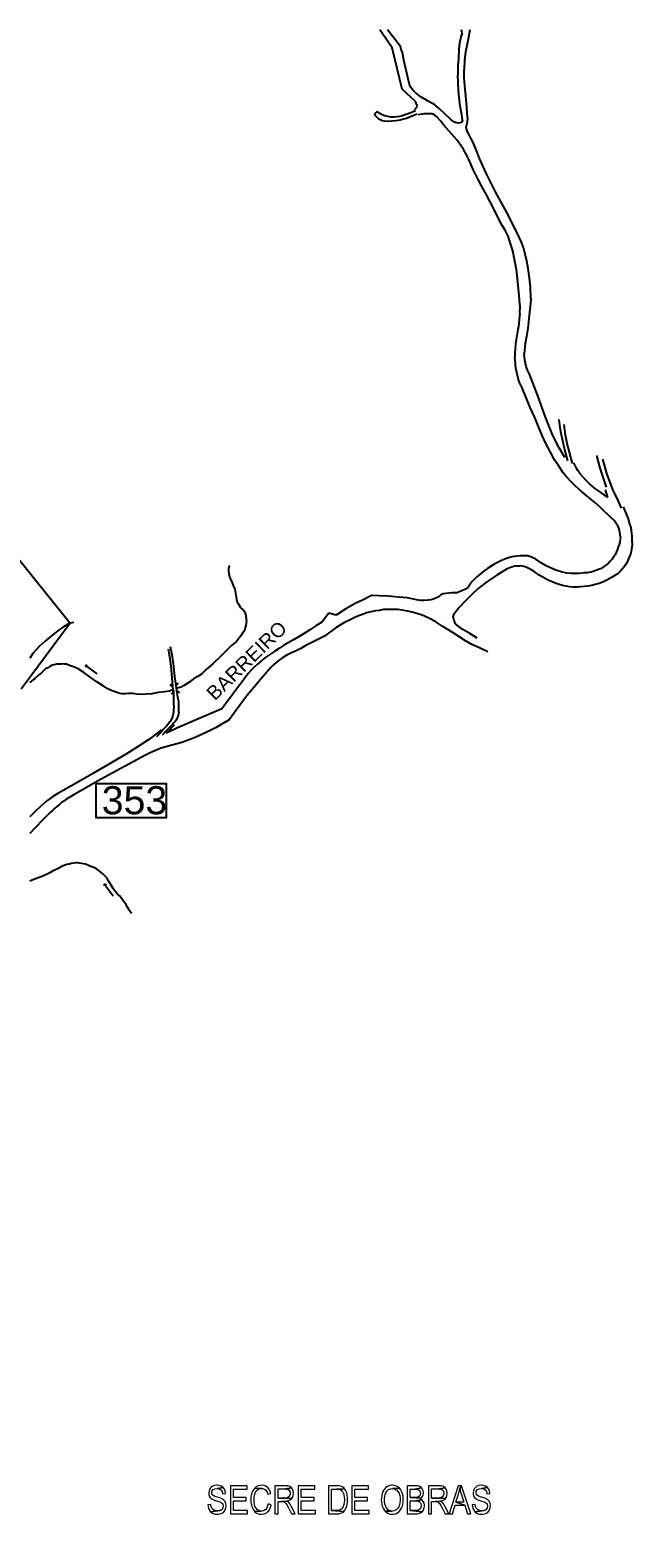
# Model space of a CAD drawing. Header units: millimetres. Extents: x 583 to 26013, y 350 to 21391.
# Drawn here: x 8091 to 8520, y 11327 to 12384 of the extents above; entities that cross this region are included whole.
import ezdxf

# ---------------------------------------------------------------- set-up
doc = ezdxf.new("R2010")
doc.units = ezdxf.units.MM
for name, color, linetype in [('105-QUADRAS_ESTRADAS', 80, 'Continuous'), ('110-CERCA_DE_ARAME', 10, 'Continuous'), ('115-PONTES_E_VIADUTO', 210, 'Continuous'), ('145-', 130, 'Continuous'), ('RIOS', 140, 'Continuous')]:
    doc.layers.add(name, color=color, linetype=linetype)
doc.styles.add('EU', font='arial.ttf', dxfattribs={"height": 10})

msp = doc.modelspace()

# ---------------------------------------------------------------- linework, layer by layer
at = {"lineweight": 25}
msp.add_lwpolyline([(8138.49492, 11847.55011), (8188.46734, 11847.55011), (8188.46734, 11822.91592), (8138.49492, 11822.91592)], close=True, dxfattribs=at)
at = {"color": 0, "lineweight": 0}
for points in [[(8224.50852, 11348.00221), (8224.27139, 11348.00221), (8222.71924, 11347.80819), (8221.38268, 11347.29081), (8220.28324, 11346.47162), (8219.42094, 11345.35063), (8218.882, 11344.03562), (8218.70954, 11342.50503), (8218.79577, 11341.47027), (8219.24848, 11340.09059), (8219.72274, 11339.33607), (8220.77906, 11338.30131), (8221.14554, 11338.08573), (8222.37432, 11337.50368), (8224.07737, 11336.94318), (8224.89656, 11336.68449), (8226.49182, 11336.14555), (8227.48347, 11335.73596), (8227.59125, 11335.67128), (8228.64758, 11334.65808), (8228.71225, 11334.55029), (8229.03561, 11333.10593), (8228.79848, 11331.81248), (8227.95773, 11330.64837), (8227.78527, 11330.49747), (8226.53493, 11329.89386), (8224.96123, 11329.69984), (8219.95988, 11329.13934), (8220.62816, 11328.57885), (8221.81383, 11327.86745), (8223.21507, 11327.45785), (8224.81033, 11327.30695), (8225.32771, 11327.32851), (8226.83674, 11327.54408), (8228.15175, 11328.06146), (8228.25954, 11328.10458), (8229.42365, 11328.98844), (8230.32907, 11330.19566), (8230.45841, 11330.45435), (8230.95423, 11331.83404), (8231.1267, 11333.34307), (8231.1267, 11333.47241), (8230.93268, 11335.003), (8230.37218, 11336.29645), (8230.32907, 11336.38268), (8229.38053, 11337.46056), (8228.10864, 11338.30131), (8227.74216, 11338.47377), (8226.47026, 11338.94803), (8224.70254, 11339.48697), (8224.0127, 11339.68099), (8222.439, 11340.26305), (8221.51202, 11340.8451), (8221.14554, 11341.27625), (8220.80062, 11342.72061), (8220.95152, 11343.6907), (8221.77071, 11344.85481), (8221.79227, 11344.87637), (8222.95638, 11345.47998), (8224.5732, 11345.67399), (8228.90627, 11346.42851), (8227.69904, 11347.29081), (8227.41879, 11347.42016), (8226.06067, 11347.87287)], [(8228.90627, 11346.42851), (8224.5732, 11345.67399), (8224.70254, 11345.67399), (8226.23313, 11345.43686), (8227.39724, 11344.74702), (8227.52658, 11344.59612), (8228.21642, 11343.43201), (8228.56135, 11341.83675), (8230.63087, 11342.03077), (8230.63087, 11342.37569), (8230.37218, 11343.90627), (8229.83324, 11345.22129), (8229.81168, 11345.24284)], [(8245.97986, 11347.65729), (8234.1232, 11347.65729), (8234.1232, 11327.65187), (8246.34634, 11327.65187), (8246.34634, 11330.0232), (8236.30051, 11330.0232), (8236.30051, 11336.83539), (8245.35469, 11336.83539), (8245.35469, 11339.18517), (8236.30051, 11339.18517), (8236.30051, 11345.28596), (8245.97986, 11345.28596)], [(8251.39081, 11345.93269), (8250.46383, 11344.79013), (8249.70932, 11343.38889), (8249.32128, 11342.35413), (8248.9548, 11340.996), (8248.73923, 11339.46542), (8248.67455, 11337.80548), (8248.73923, 11336.23178), (8248.93324, 11334.70119), (8249.25661, 11333.29995), (8249.70932, 11332.0065), (8249.73087, 11331.96338), (8250.46383, 11330.49747), (8251.34769, 11329.3118), (8256.19814, 11329.57049), (8255.98257, 11329.59205), (8254.58133, 11329.85074), (8253.3741, 11330.54058), (8252.3609, 11331.64002), (8252.14532, 11331.96338), (8251.60638, 11333.08438), (8251.21835, 11334.4425), (8250.98121, 11336.01621), (8250.91654, 11337.80548), (8250.91654, 11337.89171), (8251.00277, 11339.5732), (8251.2399, 11341.03912), (8251.62794, 11342.28946), (8251.75729, 11342.61282), (8252.55492, 11343.94939), (8253.54656, 11344.89792), (8253.58968, 11344.91948), (8254.88313, 11345.54465), (8256.39216, 11345.73867)], [(8256.43528, 11348.00221), (8255.2065, 11347.91598), (8253.80525, 11347.52795), (8252.49024, 11346.8381), (8252.46868, 11346.81655), (8251.39081, 11345.93269), (8256.39216, 11345.73867), (8257.29758, 11345.65244), (8258.46169, 11345.19973), (8259.43178, 11344.38054), (8260.20785, 11343.17332), (8260.76835, 11341.57806), (8262.88099, 11342.20323), (8262.73009, 11342.84995), (8262.16959, 11344.31587), (8261.41507, 11345.54465), (8260.50966, 11346.5363), (8260.50966, 11346.5363), (8259.30243, 11347.35549), (8257.94431, 11347.85131)], [(8273.12083, 11347.65729), (8265.85593, 11347.65729), (8265.85593, 11327.65187), (8268.03325, 11327.65187), (8268.03325, 11336.53359), (8270.53392, 11336.53359), (8274.34961, 11336.77072), (8275.42749, 11337.02941), (8276.76406, 11337.63302), (8277.79882, 11338.53844), (8268.03325, 11338.84025), (8268.03325, 11345.43686), (8273.20706, 11345.43686), (8277.60481, 11346.21293), (8276.50537, 11347.09679), (8276.18201, 11347.22614), (8274.88855, 11347.5495)], [(8277.60481, 11346.21293), (8273.20706, 11345.43686), (8274.69453, 11345.24284), (8275.83709, 11344.59612), (8276.4407, 11343.6907), (8276.72095, 11342.20323), (8276.69939, 11341.75052), (8276.26824, 11340.34928), (8276.11733, 11340.1337), (8275.0179, 11339.20673), (8274.32806, 11338.96959), (8272.68968, 11338.84025), (8268.03325, 11338.84025), (8277.79882, 11338.53844), (8278.29465, 11339.29296), (8278.79047, 11340.62952), (8278.96293, 11342.20323), (8278.96293, 11342.37569), (8278.76891, 11343.90627), (8278.27309, 11345.24284)], [(8294.29036, 11347.65729), (8282.4337, 11347.65729), (8282.4337, 11327.65187), (8294.65684, 11327.65187), (8294.65684, 11330.0232), (8284.61101, 11330.0232), (8284.61101, 11336.83539), (8293.66519, 11336.83539), (8293.66519, 11339.18517), (8284.61101, 11339.18517), (8284.61101, 11345.28596), (8294.29036, 11345.28596)], [(8309.63935, 11347.65729), (8303.96971, 11347.65729), (8303.96971, 11327.65187), (8309.89804, 11327.65187), (8311.32084, 11327.7381), (8312.76519, 11328.08302), (8313.97242, 11328.64352), (8314.87784, 11329.37648), (8306.14702, 11330.0232), (8306.14702, 11345.28596), (8309.57468, 11345.28596), (8315.30899, 11345.54465), (8315.24431, 11345.63088), (8314.12332, 11346.64409), (8312.82987, 11347.29081), (8312.67896, 11347.33393), (8311.36395, 11347.57106)], [(8315.30899, 11345.54465), (8309.57468, 11345.28596), (8311.12682, 11345.19973), (8312.3556, 11344.89792), (8312.54962, 11344.79013), (8313.60594, 11343.92783), (8314.46824, 11342.59126), (8314.59759, 11342.28946), (8314.98562, 11341.03912), (8315.22276, 11339.53009), (8315.28743, 11337.78393), (8315.28743, 11337.2881), (8315.17964, 11335.67128), (8314.92095, 11334.22693), (8314.51136, 11332.93347), (8313.84307, 11331.66158), (8312.82987, 11330.71304), (8312.59273, 11330.5837), (8311.32084, 11330.15255), (8309.63935, 11330.0232), (8306.14702, 11330.0232), (8314.87784, 11329.37648), (8315.78325, 11330.51903), (8316.53777, 11332.0065), (8316.94736, 11333.17061), (8317.27073, 11334.57185), (8317.46474, 11336.10244), (8317.52942, 11337.76237), (8317.52942, 11337.91327), (8317.44319, 11339.53009), (8317.24917, 11341.01756), (8316.94736, 11342.35413), (8316.73179, 11342.9793), (8316.10662, 11344.38054)], [(8332.44725, 11347.65729), (8320.59059, 11347.65729), (8320.59059, 11327.65187), (8332.81373, 11327.65187), (8332.81373, 11330.0232), (8322.76791, 11330.0232), (8322.76791, 11336.83539), (8331.82208, 11336.83539), (8331.82208, 11339.18517), (8322.76791, 11339.18517), (8322.76791, 11345.28596), (8332.44725, 11345.28596)], [(8349.43461, 11348.00221), (8348.78789, 11347.98065), (8347.36509, 11347.72196), (8346.07163, 11347.18302), (8344.88597, 11346.36384), (8343.82965, 11345.2644), (8343.33382, 11344.61767), (8342.70865, 11343.47512), (8342.21283, 11342.18167), (8341.84635, 11340.73731), (8341.65233, 11339.14205), (8341.5661, 11337.39589), (8341.65233, 11335.90842), (8341.86791, 11334.42095), (8342.2775, 11332.99815), (8342.838, 11331.68314), (8343.57096, 11330.47591), (8344.32547, 11329.52738), (8349.3915, 11329.57049), (8349.15437, 11329.59205), (8347.77468, 11329.85074), (8346.5459, 11330.54058), (8345.44646, 11331.61846), (8345.36023, 11331.72625), (8344.69195, 11332.84724), (8344.19613, 11334.1407), (8343.91588, 11335.64973), (8343.80809, 11337.35277), (8343.82965, 11338.25819), (8343.98055, 11339.96124), (8344.30391, 11341.42715), (8344.77818, 11342.67749), (8345.40335, 11343.6907), (8345.64048, 11343.97095), (8346.73992, 11344.9626), (8348.01181, 11345.54465), (8349.43461, 11345.73867), (8354.45753, 11345.86801), (8353.37965, 11346.77343), (8352.30177, 11347.3986), (8350.90053, 11347.85131)], [(8354.45753, 11345.86801), (8349.43461, 11345.73867), (8349.49929, 11345.73867), (8350.94364, 11345.50153), (8352.25865, 11344.81169), (8352.40956, 11344.68235), (8353.44432, 11343.64758), (8354.17728, 11342.33257), (8354.26351, 11342.13855), (8354.6731, 11340.78043), (8354.93179, 11339.29296), (8355.01802, 11337.71925), (8354.99647, 11337.1372), (8354.86712, 11335.45571), (8354.54376, 11333.96824), (8354.06949, 11332.69634), (8353.40121, 11331.64002), (8353.18563, 11331.38133), (8352.06464, 11330.38968), (8350.8143, 11329.78607), (8349.3915, 11329.57049), (8344.32547, 11329.52738), (8345.42491, 11328.55729), (8346.63213, 11327.86745), (8347.94714, 11327.45785), (8349.41306, 11327.30695), (8350.49093, 11327.39318), (8351.84906, 11327.7381), (8353.0994, 11328.34171), (8354.22039, 11329.22557), (8355.2336, 11330.38968), (8355.34139, 11330.56214), (8356.03123, 11331.72625), (8356.57017, 11333.0197), (8356.93665, 11334.4425), (8357.17378, 11335.97309), (8357.23845, 11337.63302), (8357.19534, 11338.99115), (8357.02288, 11340.52174), (8356.67796, 11341.92298), (8356.20369, 11343.21643), (8356.13902, 11343.36734), (8355.3845, 11344.72546)], [(8366.07705, 11347.65729), (8359.91159, 11347.65729), (8359.91159, 11327.65187), (8366.16328, 11327.65187), (8366.7669, 11327.67343), (8368.3406, 11327.86745), (8369.56938, 11328.27704), (8370.64726, 11329.05311), (8362.0889, 11330.0232), (8362.0889, 11336.90007), (8365.88304, 11336.90007), (8370.53947, 11337.58991), (8369.22446, 11338.30131), (8370.02209, 11338.90492), (8362.0889, 11339.24984), (8362.0889, 11345.28596), (8365.36565, 11345.28596), (8370.17299, 11346.19138), (8369.03044, 11347.07524), (8369.00888, 11347.09679), (8367.73699, 11347.52795)], [(8370.17299, 11346.19138), (8365.36565, 11345.28596), (8366.63755, 11345.24284), (8367.84477, 11345.02727), (8367.88789, 11345.00571), (8368.96577, 11344.03562), (8369.11667, 11343.73381), (8369.37536, 11342.24634), (8369.3538, 11341.75052), (8368.92265, 11340.41395), (8368.81486, 11340.2846), (8367.6292, 11339.44386), (8367.28428, 11339.35763), (8365.62434, 11339.24984), (8362.0889, 11339.24984), (8370.02209, 11338.90492), (8370.92751, 11340.06903), (8371.31554, 11341.06068), (8371.53112, 11342.54815), (8371.35866, 11343.90627), (8370.81972, 11345.2644)], [(8382.52548, 11347.65729), (8375.26058, 11347.65729), (8375.26058, 11327.65187), (8377.41633, 11327.65187), (8377.41633, 11336.53359), (8379.93857, 11336.53359), (8383.75426, 11336.77072), (8384.81058, 11337.02941), (8386.14715, 11337.63302), (8387.18191, 11338.53844), (8377.41633, 11338.84025), (8377.41633, 11345.43686), (8382.61171, 11345.43686), (8386.98789, 11346.21293), (8385.88846, 11347.09679), (8385.58665, 11347.22614), (8384.27164, 11347.5495)], [(8386.98789, 11346.21293), (8382.61171, 11345.43686), (8384.07762, 11345.24284), (8385.24173, 11344.59612), (8385.84534, 11343.6907), (8386.12559, 11342.20323), (8386.10403, 11341.75052), (8385.65132, 11340.34928), (8385.52198, 11340.1337), (8384.40098, 11339.20673), (8383.7327, 11338.96959), (8382.09432, 11338.84025), (8377.41633, 11338.84025), (8387.18191, 11338.53844), (8387.69929, 11339.29296), (8388.19512, 11340.62952), (8388.34602, 11342.20323), (8388.34602, 11342.37569), (8388.17356, 11343.90627), (8387.65618, 11345.24284)], [(8398.62898, 11347.65729), (8396.32232, 11347.65729), (8389.98439, 11327.65187), (8392.29105, 11327.65187), (8394.05877, 11333.70955), (8400.95719, 11333.70955), (8394.7055, 11335.8653), (8396.51634, 11341.72896), (8396.77503, 11342.61282), (8397.14151, 11344.07874), (8397.42175, 11345.56621)], [(8398.62898, 11347.65729), (8397.42175, 11345.56621), (8397.68044, 11344.50989), (8398.06848, 11343.08709), (8398.5643, 11341.4056), (8400.26735, 11335.8653), (8394.7055, 11335.8653), (8400.95719, 11333.70955), (8402.85426, 11327.65187), (8405.33338, 11327.65187)], [(8412.74918, 11348.00221), (8412.51205, 11348.00221), (8410.9599, 11347.80819), (8409.62334, 11347.29081), (8408.5239, 11346.47162), (8407.6616, 11345.35063), (8407.12266, 11344.03562), (8406.9502, 11342.50503), (8407.03643, 11341.47027), (8407.48914, 11340.09059), (8407.9634, 11339.33607), (8409.01972, 11338.30131), (8409.3862, 11338.08573), (8410.61498, 11337.50368), (8412.31803, 11336.94318), (8413.13722, 11336.68449), (8414.73248, 11336.14555), (8415.72413, 11335.73596), (8415.83191, 11335.67128), (8416.88824, 11334.65808), (8416.95291, 11334.55029), (8417.27627, 11333.10593), (8417.03914, 11331.81248), (8416.19839, 11330.64837), (8416.02593, 11330.49747), (8414.77559, 11329.89386), (8413.20189, 11329.69984), (8408.20054, 11329.13934), (8408.84726, 11328.57885), (8410.05449, 11327.86745), (8411.45573, 11327.45785), (8413.05099, 11327.30695), (8413.56837, 11327.32851), (8415.0774, 11327.54408), (8416.39241, 11328.06146), (8416.47864, 11328.10458), (8417.66431, 11328.98844), (8418.56973, 11330.19566), (8418.69907, 11330.45435), (8419.19489, 11331.83404), (8419.36736, 11333.34307), (8419.36736, 11333.47241), (8419.15178, 11335.003), (8418.61284, 11336.29645), (8418.56973, 11336.38268), (8417.62119, 11337.46056), (8416.3493, 11338.30131), (8415.98282, 11338.47377), (8414.71092, 11338.94803), (8412.9432, 11339.48697), (8412.25336, 11339.68099), (8410.67966, 11340.26305), (8409.75268, 11340.8451), (8409.3862, 11341.27625), (8409.04128, 11342.72061), (8409.19218, 11343.6907), (8410.01137, 11344.85481), (8410.03293, 11344.87637), (8411.19704, 11345.47998), (8412.81386, 11345.67399), (8417.14693, 11346.42851), (8415.9397, 11347.29081), (8415.65945, 11347.42016), (8414.30133, 11347.87287)], [(8417.14693, 11346.42851), (8412.81386, 11345.67399), (8412.92164, 11345.67399), (8414.47379, 11345.43686), (8415.6379, 11344.74702), (8415.76724, 11344.59612), (8416.45708, 11343.43201), (8416.802, 11341.83675), (8418.87153, 11342.03077), (8418.84997, 11342.37569), (8418.61284, 11343.90627), (8418.0739, 11345.22129), (8418.05234, 11345.24284)], [(8220.13234, 11334.31316), (8218.08437, 11334.09758), (8218.1706, 11332.97659), (8218.51552, 11331.51067), (8219.11913, 11330.23878), (8219.95988, 11329.13934), (8224.96123, 11329.69984), (8223.90491, 11329.78607), (8222.52523, 11330.26034), (8221.85694, 11330.69149), (8220.88685, 11331.74781), (8220.43414, 11332.7179)], [(8260.98392, 11334.67964), (8260.639, 11333.23528), (8260.05695, 11331.87715), (8259.25932, 11330.84239), (8258.89284, 11330.51903), (8257.6425, 11329.80763), (8256.19814, 11329.57049), (8251.34769, 11329.3118), (8252.3609, 11328.42794), (8253.28787, 11327.91056), (8254.68911, 11327.45785), (8256.24126, 11327.30695), (8256.67241, 11327.32851), (8258.13832, 11327.56564), (8259.45334, 11328.12614), (8260.639, 11328.98844), (8261.37196, 11329.78607), (8262.12647, 11330.95018), (8262.70853, 11332.37298), (8263.16124, 11334.01135)], [(8274.34961, 11336.77072), (8270.53392, 11336.53359), (8270.83573, 11336.53359), (8272.23697, 11336.23178), (8272.38788, 11336.16711), (8273.48731, 11335.11079), (8273.78912, 11334.67964), (8274.50052, 11333.49397), (8275.40593, 11331.81248), (8277.58325, 11327.65187), (8280.32106, 11327.65187), (8277.4539, 11333.10593), (8277.41079, 11333.14905), (8276.63472, 11334.46406), (8275.75086, 11335.64973), (8275.57839, 11335.82219)], [(8370.53947, 11337.58991), (8365.88304, 11336.90007), (8367.09026, 11336.83539), (8368.3406, 11336.53359), (8368.55617, 11336.4258), (8369.59094, 11335.39104), (8369.80651, 11334.95989), (8370.0652, 11333.47241), (8370.02209, 11332.78257), (8369.56938, 11331.446), (8369.3538, 11331.12264), (8368.16814, 11330.26034), (8367.80166, 11330.15255), (8366.18484, 11330.0232), (8362.0889, 11330.0232), (8370.64726, 11329.05311), (8371.55268, 11330.28189), (8371.70358, 11330.54058), (8372.15629, 11331.89871), (8372.30719, 11333.45086), (8372.28563, 11333.75266), (8372.07006, 11335.26169), (8371.488, 11336.53359)], [(8383.75426, 11336.77072), (8379.93857, 11336.53359), (8380.21882, 11336.53359), (8381.62006, 11336.23178), (8381.77096, 11336.16711), (8382.8704, 11335.11079), (8383.1722, 11334.67964), (8383.8836, 11333.49397), (8384.78902, 11331.81248), (8386.98789, 11327.65187), (8389.70415, 11327.65187), (8386.83699, 11333.10593), (8386.81543, 11333.14905), (8386.03936, 11334.46406), (8385.13394, 11335.64973), (8384.98304, 11335.82219)], [(8408.373, 11334.31316), (8406.32503, 11334.09758), (8406.41126, 11332.97659), (8406.75618, 11331.51067), (8407.33823, 11330.23878), (8408.20054, 11329.13934), (8413.20189, 11329.69984), (8412.14557, 11329.78607), (8410.76589, 11330.26034), (8410.0976, 11330.69149), (8409.12751, 11331.74781), (8408.6748, 11332.7179)]]:
    msp.add_lwpolyline(points, close=True, dxfattribs=at)
at = {"layer": '105-QUADRAS_ESTRADAS', "color": 0, "linetype": 'Continuous'}
for p, q in [((8340.51551, 12384.00241), (8340.51551, 12384.00241)), ((8342.71551, 12380.80241), (8340.51551, 12383.90241)), ((8349.21551, 12371.20241), (8342.71551, 12380.80241)), ((8403.21551, 12376.10241), (8401.51551, 12367.90241)), ((8404.71551, 12383.90241), (8403.21551, 12376.10241)), ((8404.71551, 12384.00241), (8404.71551, 12384.00241)), ((8356.51551, 12341.70241), (8349.21551, 12371.20241)), ((8396.51551, 12363.60241), (8396.11551, 12358.60241)), ((8401.51551, 12367.90241), (8400.91551, 12362.50241)), ((8396.11551, 12358.60241), (8396.01551, 12351.70241)), ((8400.91551, 12362.50241), (8400.51551, 12355.50241)), ((8400.61551, 12349.70241), (8400.51551, 12355.50241)), ((8396.31551, 12346.30241), (8396.01551, 12351.70241)), ((8396.61551, 12340.60241), (8396.31551, 12346.30241)), ((8401.31551, 12341.60241), (8400.61551, 12349.70241)), ((8366.01551, 12332.80241), (8356.51551, 12341.70241)), ((8366.41551, 12331.70241), (8366.01551, 12332.80241)), ((8366.81551, 12330.60241), (8366.41551, 12331.70241)), ((8397.01551, 12336.00241), (8396.61551, 12340.60241)), ((8397.41551, 12331.50241), (8397.01551, 12336.00241)), ((8402.21551, 12332.00241), (8401.31551, 12341.60241)), ((8402.81551, 12325.00241), (8402.21551, 12332.00241)), ((8338.61551, 12325.70241), (8336.81551, 12324.10241)), ((8337.61551, 12322.50241), (8336.81551, 12324.10241)), ((8338.81551, 12321.20241), (8337.61551, 12322.50241)), ((8340.41551, 12324.30241), (8338.61551, 12325.70241)), ((8339.81551, 12320.30241), (8338.81551, 12321.20241)), ((8342.11551, 12323.50241), (8340.41551, 12324.30241)), ((8344.11551, 12322.80241), (8342.11551, 12323.50241)), ((8346.31551, 12322.20241), (8344.11551, 12322.80241)), ((8348.41551, 12321.80241), (8346.31551, 12322.20241)), ((8350.41551, 12321.70241), (8348.41551, 12321.80241)), ((8352.61551, 12322.00241), (8350.41551, 12321.70241)), ((8354.61551, 12322.20241), (8352.61551, 12322.00241)), ((8356.61551, 12322.70241), (8354.61551, 12322.20241)), ((8358.41551, 12323.40241), (8356.61551, 12322.70241)), ((8361.41551, 12324.40241), (8358.41551, 12323.40241)), ((8362.71551, 12322.10241), (8359.61551, 12320.90241)), ((8366.01551, 12326.30241), (8361.41551, 12324.40241)), ((8367.11551, 12323.90241), (8362.71551, 12322.10241)), ((8365.91551, 12327.60241), (8365.01551, 12326.70241)), ((8366.61551, 12328.60241), (8365.91551, 12327.60241)), ((8366.81551, 12329.60241), (8366.61551, 12328.60241)), ((8366.81551, 12330.60241), (8366.81551, 12329.60241)), ((8372.41551, 12324.10241), (8367.81551, 12323.50241)), ((8375.41551, 12324.20241), (8372.41551, 12324.10241)), ((8377.61551, 12324.10241), (8375.41551, 12324.20241)), ((8379.41551, 12323.40241), (8377.61551, 12324.10241)), ((8381.21551, 12321.90241), (8379.41551, 12323.40241)), ((8383.61551, 12319.10241), (8381.21551, 12321.90241)), ((8398.21551, 12327.20241), (8397.41551, 12331.50241)), ((8399.01551, 12323.30241), (8398.21551, 12327.20241)), ((8399.41551, 12319.50241), (8399.01551, 12323.30241)), ((8402.91551, 12321.60241), (8402.81551, 12325.00241)), ((8402.91551, 12321.60241), (8402.81551, 12318.30241)), ((8341.11551, 12319.60241), (8339.81551, 12320.30241)), ((8342.21551, 12319.10241), (8341.11551, 12319.60241)), ((8343.71551, 12318.90241), (8342.21551, 12319.10241)), ((8345.71551, 12318.70241), (8343.71551, 12318.90241)), ((8349.01551, 12318.90241), (8345.71551, 12318.70241)), ((8352.21551, 12319.20241), (8349.01551, 12318.90241)), ((8354.91551, 12319.70241), (8352.21551, 12319.20241)), ((8357.41551, 12320.20241), (8354.91551, 12319.70241)), ((8359.61551, 12320.90241), (8357.41551, 12320.20241)), ((8385.81551, 12316.40241), (8383.61551, 12319.10241)), ((8395.31551, 12305.50241), (8385.81551, 12316.40241)), ((8402.31551, 12316.40241), (8401.91551, 12315.10241)), ((8402.11551, 12313.40241), (8401.91551, 12315.10241)), ((8402.71551, 12311.80241), (8402.11551, 12313.40241)), ((8402.81551, 12318.30241), (8402.31551, 12316.40241)), ((8403.71551, 12310.00241), (8402.71551, 12311.80241)), ((8399.81551, 12299.20241), (8395.31551, 12305.50241)), ((8405.41551, 12306.70241), (8403.71551, 12310.00241)), ((8407.01551, 12303.80241), (8405.41551, 12306.70241)), ((8409.61551, 12297.30241), (8407.01551, 12303.80241)), ((8402.21551, 12295.00241), (8399.81551, 12299.20241)), ((8403.91551, 12291.60241), (8402.21551, 12295.00241)), ((8405.51551, 12287.70241), (8403.91551, 12291.60241)), ((8411.81551, 12291.90241), (8409.61551, 12297.30241)), ((8416.51551, 12281.40241), (8411.81551, 12291.90241)), ((8407.01551, 12284.50241), (8405.51551, 12287.70241)), ((8408.71551, 12281.10241), (8407.01551, 12284.50241)), ((8410.61551, 12277.30241), (8408.71551, 12281.10241)), ((8422.81551, 12268.70241), (8416.51551, 12281.40241)), ((8412.91551, 12272.90241), (8410.61551, 12277.30241)), ((8416.41551, 12266.50241), (8412.91551, 12272.90241)), ((8431.01551, 12254.00241), (8422.81551, 12268.70241)), ((8421.81551, 12256.00241), (8416.41551, 12266.50241)), ((8427.01551, 12245.90241), (8421.81551, 12256.00241)), ((8438.01551, 12240.00241), (8431.01551, 12254.00241)), ((8429.91551, 12240.80241), (8427.01551, 12245.90241)), ((8432.01551, 12237.10241), (8429.91551, 12240.80241)), ((8432.91551, 12233.90241), (8432.01551, 12237.10241)), ((8441.11551, 12233.20241), (8438.01551, 12240.00241)), ((8434.11551, 12230.40241), (8432.91551, 12233.90241)), ((8435.11551, 12226.70241), (8434.11551, 12230.40241)), ((8436.71551, 12219.20241), (8435.11551, 12226.70241)), ((8442.71551, 12229.00241), (8441.11551, 12233.20241)), ((8444.11551, 12224.20241), (8442.71551, 12229.00241)), ((8437.91551, 12213.20241), (8436.71551, 12219.20241)), ((8445.21551, 12219.20241), (8444.11551, 12224.20241)), ((8446.11551, 12214.10241), (8445.21551, 12219.20241)), ((8438.61551, 12206.90241), (8437.91551, 12213.20241)), ((8439.91551, 12192.30241), (8438.61551, 12206.90241)), ((8447.11551, 12207.20241), (8446.11551, 12214.10241)), ((8447.81551, 12200.80241), (8447.11551, 12207.20241)), ((8448.11551, 12193.00241), (8447.81551, 12200.80241)), ((8440.21551, 12188.20241), (8439.91551, 12192.30241)), ((8440.21551, 12188.20241), (8440.11551, 12184.80241)), ((8440.21551, 12181.90241), (8440.11551, 12184.80241)), ((8447.71551, 12189.10241), (8446.91551, 12180.70241)), ((8448.11551, 12193.00241), (8447.71551, 12189.10241)), ((8439.51551, 12174.60241), (8439.01551, 12171.60241)), ((8439.81551, 12177.90241), (8439.51551, 12174.60241)), ((8440.21551, 12181.90241), (8439.81551, 12177.90241)), ((8446.91551, 12180.70241), (8445.91551, 12171.30241)), ((8437.71551, 12163.50241), (8437.21551, 12160.10241)), ((8438.41551, 12167.80241), (8437.71551, 12163.50241)), ((8439.01551, 12171.60241), (8438.41551, 12167.80241)), ((8444.91551, 12165.70241), (8444.11551, 12160.60241)), ((8445.91551, 12171.30241), (8444.91551, 12165.70241)), ((8436.71551, 12153.50241), (8436.61551, 12150.90241)), ((8436.81551, 12156.80241), (8436.71551, 12153.50241)), ((8437.21551, 12160.10241), (8436.81551, 12156.80241)), ((8443.51551, 12155.80241), (8443.21551, 12153.30241)), ((8443.41551, 12151.10241), (8443.21551, 12153.30241)), ((8444.11551, 12160.60241), (8443.51551, 12155.80241)), ((8436.81551, 12148.60241), (8436.61551, 12150.90241)), ((8437.01551, 12146.60241), (8436.81551, 12148.60241)), ((8437.11551, 12144.70241), (8437.01551, 12146.60241)), ((8437.61551, 12142.10241), (8437.11551, 12144.70241)), ((8438.21551, 12139.00241), (8437.61551, 12142.10241)), ((8443.71551, 12148.70241), (8443.41551, 12151.10241)), ((8444.21551, 12146.30241), (8443.71551, 12148.70241)), ((8444.81551, 12144.20241), (8444.21551, 12146.30241)), ((8445.61551, 12141.70241), (8444.81551, 12144.20241)), ((8447.11551, 12138.80241), (8445.61551, 12141.70241)), ((8439.11551, 12135.80241), (8438.21551, 12139.00241)), ((8440.01551, 12133.00241), (8439.11551, 12135.80241)), ((8441.81551, 12129.20241), (8440.01551, 12133.00241)), ((8452.91551, 12123.40241), (8447.11551, 12138.80241)), ((8447.51551, 12115.20241), (8441.81551, 12129.20241)), ((8458.51551, 12108.10241), (8452.91551, 12123.40241)), ((8450.71551, 12108.40241), (8447.51551, 12115.20241)), ((8456.01551, 12095.10241), (8450.71551, 12108.40241)), ((8463.71551, 12095.10241), (8458.51551, 12108.10241)), ((8469.01551, 12100.70241), (8468.21551, 12106.60241)), ((8469.71551, 12096.70241), (8469.01551, 12100.70241)), ((8472.81551, 12095.30241), (8471.81551, 12102.90241)), ((8458.81551, 12089.40241), (8456.01551, 12095.10241)), ((8462.01551, 12083.20241), (8458.81551, 12089.40241)), ((8468.11551, 12086.50241), (8463.71551, 12095.10241)), ((8470.71551, 12091.30241), (8469.71551, 12096.70241)), ((8472.11551, 12085.90241), (8470.71551, 12091.30241)), ((8473.81551, 12089.50241), (8472.81551, 12095.30241)), ((8475.61551, 12083.20241), (8473.81551, 12089.50241)), ((8465.01551, 12077.80241), (8462.01551, 12083.20241)), ((8472.21551, 12079.50241), (8468.11551, 12086.50241)), ((8474.41551, 12077.20241), (8472.11551, 12085.90241)), ((8477.71551, 12075.20241), (8475.61551, 12083.20241)), ((8497.41551, 12071.90241), (8495.11551, 12080.90241)), ((8500.71551, 12073.40241), (8499.41551, 12078.40241)), ((8467.91551, 12073.30241), (8465.01551, 12077.80241)), ((8471.01551, 12068.70241), (8467.91551, 12073.30241)), ((8473.41551, 12065.80241), (8471.01551, 12068.70241)), ((8480.21551, 12072.40241), (8478.61551, 12075.60241)), ((8481.61551, 12070.20241), (8480.21551, 12072.40241)), ((8483.01551, 12068.00241), (8481.61551, 12070.20241)), ((8485.01551, 12065.70241), (8483.01551, 12068.00241)), ((8499.21551, 12066.10241), (8497.41551, 12071.90241)), ((8502.11551, 12068.00241), (8500.71551, 12073.40241)), ((8504.51551, 12061.60241), (8502.11551, 12068.00241)), ((8476.31551, 12062.60241), (8473.41551, 12065.80241)), ((8479.61551, 12059.40241), (8476.31551, 12062.60241)), ((8484.21551, 12055.40241), (8479.61551, 12059.40241)), ((8487.31551, 12063.30241), (8485.01551, 12065.70241)), ((8489.71551, 12060.70241), (8487.31551, 12063.30241)), ((8493.21551, 12057.80241), (8489.71551, 12060.70241)), ((8498.51551, 12054.10241), (8493.21551, 12057.80241)), ((8501.91551, 12058.30241), (8499.21551, 12066.10241)), ((8507.01551, 12055.60241), (8504.51551, 12061.60241)), ((8493.31551, 12047.70241), (8484.21551, 12055.40241)), ((8497.41551, 12044.10241), (8493.31551, 12047.70241)), ((8502.91551, 12051.00241), (8498.51551, 12054.10241)), ((8502.91551, 12051.00241), (8501.11551, 12056.40241)), ((8509.61551, 12050.50241), (8507.01551, 12055.60241)), ((8512.71551, 12043.50241), (8509.61551, 12050.50241)), ((8500.21551, 12041.40241), (8497.41551, 12044.10241)), ((8503.11551, 12038.60241), (8500.21551, 12041.40241)), ((8505.31551, 12036.60241), (8503.11551, 12038.60241)), ((8507.31551, 12034.60241), (8505.31551, 12036.60241)), ((8515.91551, 12039.80241), (8514.11551, 12044.30241)), ((8517.51551, 12035.80241), (8515.91551, 12039.80241)), ((8518.41551, 12032.80241), (8517.51551, 12035.80241)), ((8508.91551, 12032.60241), (8507.31551, 12034.60241)), ((8509.91551, 12030.80241), (8508.91551, 12032.60241)), ((8510.71551, 12029.10241), (8509.91551, 12030.80241)), ((8511.11551, 12027.70241), (8510.71551, 12029.10241)), ((8511.41551, 12026.10241), (8511.11551, 12027.70241)), ((8511.71551, 12024.70241), (8511.41551, 12026.10241)), ((8519.31551, 12030.30241), (8518.41551, 12032.80241)), ((8519.61551, 12027.80241), (8519.31551, 12030.30241)), ((8520.01551, 12025.30241), (8519.61551, 12027.80241)), ((8520.11551, 12023.30241), (8520.01551, 12025.30241)), ((8510.31551, 12015.80241), (8509.61551, 12013.60241)), ((8511.01551, 12017.60241), (8510.31551, 12015.80241)), ((8511.31551, 12019.20241), (8511.01551, 12017.60241)), ((8511.61551, 12021.20241), (8511.31551, 12019.20241)), ((8511.81551, 12023.00241), (8511.61551, 12021.20241)), ((8511.81551, 12023.00241), (8511.71551, 12024.70241)), ((8519.81551, 12014.80241), (8519.41551, 12012.70241)), ((8520.11551, 12017.00241), (8519.81551, 12014.80241)), ((8520.31551, 12020.90241), (8520.11551, 12023.30241)), ((8520.31551, 12018.90241), (8520.11551, 12017.00241)), ((8520.31551, 12018.90241), (8520.31551, 12020.90241)), ((8424.81551, 12005.00241), (8422.31551, 12003.90241)), ((8427.11551, 12006.10241), (8424.81551, 12005.00241)), ((8429.41551, 12007.10241), (8427.11551, 12006.10241)), ((8431.51551, 12007.80241), (8429.41551, 12007.10241)), ((8434.51551, 12008.70241), (8431.51551, 12007.80241)), ((8438.21551, 12009.20241), (8434.51551, 12008.70241)), ((8440.71551, 12009.60241), (8438.21551, 12009.20241)), ((8443.51551, 12009.60241), (8440.71551, 12009.60241)), ((8445.81551, 12009.50241), (8443.51551, 12009.60241)), ((8448.41551, 12008.60241), (8445.81551, 12009.50241)), ((8451.61551, 12007.10241), (8448.41551, 12008.60241)), ((8455.01551, 12004.80241), (8451.61551, 12007.10241)), ((8458.91551, 12002.30241), (8455.01551, 12004.80241)), ((8503.41551, 12004.40241), (8502.21551, 12003.40241)), ((8504.51551, 12005.70241), (8503.41551, 12004.40241)), ((8505.91551, 12007.20241), (8504.51551, 12005.70241)), ((8507.21551, 12009.00241), (8505.91551, 12007.20241)), ((8508.11551, 12010.30241), (8507.21551, 12009.00241)), ((8508.81551, 12011.80241), (8508.11551, 12010.30241)), ((8509.61551, 12013.60241), (8508.81551, 12011.80241)), ((8516.61551, 12005.10241), (8515.51551, 12003.20241)), ((8517.41551, 12006.80241), (8516.61551, 12005.10241)), ((8518.11551, 12008.60241), (8517.41551, 12006.80241)), ((8518.91551, 12010.70241), (8518.11551, 12008.60241)), ((8519.41551, 12012.70241), (8518.91551, 12010.70241)), ((8409.31551, 11994.30241), (8406.21551, 11991.30241)), ((8412.31551, 11996.70241), (8409.31551, 11994.30241)), ((8414.81551, 11998.80241), (8412.31551, 11996.70241)), ((8417.11551, 12000.50241), (8414.81551, 11998.80241)), ((8423.71551, 11995.70241), (8416.71551, 11990.90241)), ((8420.41551, 12002.70241), (8417.11551, 12000.50241)), ((8422.31551, 12003.90241), (8420.41551, 12002.70241)), ((8431.11551, 12000.20241), (8423.71551, 11995.70241)), ((8433.51551, 12001.30241), (8431.11551, 12000.20241)), ((8435.11551, 12001.80241), (8433.51551, 12001.30241)), ((8436.31551, 12002.10241), (8435.11551, 12001.80241)), ((8437.51551, 12002.30241), (8436.31551, 12002.10241)), ((8437.51551, 12002.30241), (8440.41551, 12002.30241)), ((8442.11551, 12002.10241), (8440.41551, 12002.30241)), ((8444.01551, 12001.70241), (8442.11551, 12002.10241)), ((8446.71551, 12000.40241), (8444.01551, 12001.70241)), ((8450.31551, 11998.30241), (8446.71551, 12000.40241)), ((8454.01551, 11995.80241), (8450.31551, 11998.30241)), ((8460.41551, 11992.20241), (8454.01551, 11995.80241)), ((8462.01551, 12001.00241), (8458.91551, 12002.30241)), ((8465.91551, 11999.30241), (8462.01551, 12001.00241)), ((8469.71551, 11998.10241), (8465.91551, 11999.30241)), ((8473.61551, 11997.20241), (8469.71551, 11998.10241)), ((8476.81551, 11996.90241), (8473.61551, 11997.20241)), ((8479.51551, 11997.00241), (8476.81551, 11996.90241)), ((8482.61551, 11996.90241), (8479.51551, 11997.00241)), ((8486.01551, 11997.30241), (8482.61551, 11996.90241)), ((8488.31551, 11997.40241), (8486.01551, 11997.30241)), ((8490.41551, 11997.80241), (8488.31551, 11997.40241)), ((8492.51551, 11998.40241), (8490.41551, 11997.80241)), ((8494.21551, 11999.00241), (8492.51551, 11998.40241)), ((8496.21551, 11999.70241), (8494.21551, 11999.00241)), ((8497.61551, 12000.30241), (8496.21551, 11999.70241)), ((8499.01551, 12001.20241), (8497.61551, 12000.30241)), ((8500.61551, 12002.10241), (8499.01551, 12001.20241)), ((8502.21551, 12003.40241), (8500.61551, 12002.10241)), ((8506.01551, 11994.40241), (8503.91551, 11993.10241)), ((8507.91551, 11995.50241), (8506.01551, 11994.40241)), ((8509.91551, 11996.80241), (8507.91551, 11995.50241)), ((8511.41551, 11998.20241), (8509.91551, 11996.80241)), ((8512.91551, 11999.80241), (8511.41551, 11998.20241)), ((8514.41551, 12001.60241), (8512.91551, 11999.80241)), ((8515.51551, 12003.20241), (8514.41551, 12001.60241)), ((8416.71551, 11990.90241), (8410.61551, 11986.20241)), ((8464.81551, 11990.30241), (8460.41551, 11992.20241)), ((8468.11551, 11989.00241), (8464.81551, 11990.30241)), ((8470.61551, 11988.30241), (8468.11551, 11989.00241)), ((8473.21551, 11987.90241), (8470.61551, 11988.30241)), ((8475.81551, 11987.50241), (8473.21551, 11987.90241)), ((8478.51551, 11987.30241), (8475.81551, 11987.50241)), ((8481.21551, 11987.20241), (8478.51551, 11987.30241)), ((8483.51551, 11987.40241), (8481.21551, 11987.20241)), ((8486.11551, 11987.60241), (8483.51551, 11987.40241)), ((8488.61551, 11988.00241), (8486.11551, 11987.60241)), ((8491.51551, 11988.50241), (8488.61551, 11988.00241)), ((8493.91551, 11989.20241), (8491.51551, 11988.50241)), ((8496.71551, 11989.80241), (8493.91551, 11989.20241)), ((8499.31551, 11990.80241), (8496.71551, 11989.80241)), ((8501.71551, 11992.00241), (8499.31551, 11990.80241)), ((8503.91551, 11993.10241), (8501.71551, 11992.00241)), ((8404.71551, 11954.20241), (8399.71551, 11957.10241)), ((8409.91551, 11951.00241), (8404.71551, 11954.20241)), ((8190.91551, 11937.60241), (8190.01551, 11943.00241)), ((8192.61551, 11939.00241), (8191.51551, 11944.80241)), ((8191.91551, 11931.00241), (8190.91551, 11937.60241)), ((8192.71551, 11922.60241), (8191.91551, 11931.00241)), ((8193.71551, 11930.90241), (8192.61551, 11939.00241)), ((8194.61551, 11923.50241), (8193.71551, 11930.90241)), ((8193.21551, 11916.40241), (8192.71551, 11922.60241)), ((8195.41551, 11917.20241), (8194.61551, 11923.50241)), ((8193.91551, 11907.80241), (8193.71551, 11913.00241)), ((8196.71551, 11908.80241), (8196.01551, 11913.60241)), ((8193.51551, 11898.50241), (8193.11551, 11895.80241)), ((8193.91551, 11902.90241), (8193.51551, 11898.50241)), ((8193.91551, 11902.90241), (8193.91551, 11907.80241)), ((8197.31551, 11905.50241), (8196.71551, 11908.80241)), ((8197.41551, 11902.60241), (8197.31551, 11905.50241)), ((8197.41551, 11898.30241), (8197.41551, 11902.60241)), ((8188.61551, 11888.30241), (8186.31551, 11885.90241)), ((8191.21551, 11891.60241), (8188.61551, 11888.30241)), ((8194.11551, 11889.10241), (8189.21551, 11884.00241)), ((8191.61551, 11888.20241), (8189.51551, 11886.20241)), ((8192.31551, 11893.70241), (8191.21551, 11891.60241)), ((8192.81551, 11889.50241), (8191.61551, 11888.20241)), ((8193.11551, 11895.80241), (8192.31551, 11893.70241)), ((8194.01551, 11890.80241), (8192.81551, 11889.50241)), ((8194.81551, 11891.70241), (8194.01551, 11890.80241)), ((8195.41551, 11892.60241), (8194.81551, 11891.70241)), ((8195.91551, 11893.70241), (8195.41551, 11892.60241)), ((8196.61551, 11895.20241), (8195.91551, 11893.70241)), ((8197.11551, 11896.90241), (8196.61551, 11895.20241)), ((8197.41551, 11898.30241), (8197.11551, 11896.90241)), ((8184.81551, 11883.90241), (8181.51551, 11880.60241)), ((8186.31551, 11885.90241), (8184.81551, 11884.00241)), ((8184.81551, 11884.00241), (8184.81551, 11884.00241)), ((8187.51551, 11883.90241), (8185.41551, 11881.90241)), ((8189.51551, 11886.20241), (8187.51551, 11884.00241)), ((8187.51551, 11884.00241), (8187.51551, 11884.00241)), ((8190.01551, 11883.90241), (8188.21551, 11883.20241)), ((8189.21551, 11883.90241), (8188.21551, 11883.20241)), ((8189.21551, 11884.00241), (8189.21551, 11884.00241)), ((8190.01551, 11884.00241), (8190.01551, 11884.00241))]:
    msp.add_line(p, q, dxfattribs=at)
at = {"layer": '110-CERCA_DE_ARAME', "color": 0, "linetype": 'Continuous'}
for p, q in [((8346.01551, 12384.00241), (8346.01551, 12384.00241)), ((8349.61551, 12379.40241), (8346.01551, 12383.90241)), ((8355.11551, 12372.10241), (8349.61551, 12379.40241)), ((8397.31551, 12374.40241), (8396.81551, 12369.80241)), ((8398.51551, 12379.70241), (8397.31551, 12374.40241)), ((8399.11551, 12381.70241), (8398.51551, 12379.70241)), ((8398.61551, 12384.00241), (8398.61551, 12384.00241)), ((8399.11551, 12381.70241), (8398.61551, 12383.90241)), ((8355.81551, 12370.00241), (8355.11551, 12372.10241)), ((8356.61551, 12367.70241), (8355.81551, 12370.00241)), ((8357.71551, 12362.30241), (8356.61551, 12367.70241)), ((8396.81551, 12369.80241), (8396.51551, 12363.60241)), ((8360.61551, 12349.10241), (8357.71551, 12362.30241)), ((8361.71551, 12344.90241), (8360.61551, 12349.10241)), ((8362.41551, 12343.30241), (8361.71551, 12344.90241)), ((8363.31551, 12342.00241), (8362.41551, 12343.30241)), ((8364.51551, 12340.50241), (8363.31551, 12342.00241)), ((8366.61551, 12338.70241), (8364.51551, 12340.50241)), ((8369.81551, 12336.30241), (8366.61551, 12338.70241)), ((8375.01551, 12333.10241), (8369.81551, 12336.30241)), ((8379.61551, 12330.40241), (8375.01551, 12333.10241)), ((8383.31551, 12327.50241), (8379.61551, 12330.40241)), ((8386.91551, 12324.10241), (8383.31551, 12327.50241)), ((8391.21551, 12319.80241), (8386.91551, 12324.10241)), ((8393.61551, 12318.20241), (8391.21551, 12319.80241)), ((8395.01551, 12317.60241), (8393.61551, 12318.20241)), ((8396.51551, 12317.40241), (8395.01551, 12317.60241)), ((8397.81551, 12317.70241), (8396.51551, 12317.40241)), ((8398.91551, 12318.20241), (8397.81551, 12317.70241)), ((8399.41551, 12319.50241), (8398.91551, 12318.20241)), ((8389.71551, 11983.00241), (8387.81551, 11982.70241)), ((8391.71551, 11983.10241), (8389.71551, 11983.00241)), ((8394.01551, 11983.10241), (8391.71551, 11983.10241)), ((8395.51551, 11983.20241), (8394.01551, 11983.10241)), ((8396.61551, 11983.60241), (8395.51551, 11983.20241)), ((8398.81551, 11984.50241), (8396.61551, 11983.60241)), ((8401.51551, 11985.80241), (8398.81551, 11984.50241)), ((8403.31551, 11987.30241), (8401.51551, 11985.80241)), ((8404.91551, 11989.40241), (8403.31551, 11987.30241)), ((8406.21551, 11991.30241), (8404.91551, 11989.40241)), ((8410.61551, 11986.20241), (8406.31551, 11982.30241)), ((8323.51551, 11975.80241), (8316.41551, 11971.70241)), ((8328.11551, 11978.00241), (8323.51551, 11975.80241)), ((8334.61551, 11981.30241), (8328.11551, 11978.00241)), ((8340.01551, 11981.10241), (8334.61551, 11981.30241)), ((8346.21551, 11980.80241), (8340.01551, 11981.10241)), ((8353.81551, 11980.20241), (8346.21551, 11980.80241)), ((8360.11551, 11979.50241), (8353.81551, 11980.20241)), ((8366.61551, 11978.30241), (8360.11551, 11979.50241)), ((8369.41551, 11977.80241), (8366.61551, 11978.30241)), ((8372.01551, 11977.80241), (8369.41551, 11977.80241)), ((8375.01551, 11978.00241), (8372.01551, 11977.80241)), ((8377.11551, 11978.30241), (8375.01551, 11978.00241)), ((8379.11551, 11978.90241), (8377.11551, 11978.30241)), ((8380.91551, 11979.60241), (8379.11551, 11978.90241)), ((8382.41551, 11980.40241), (8380.91551, 11979.60241)), ((8384.01551, 11981.80241), (8382.41551, 11980.40241)), ((8385.61551, 11982.40241), (8384.01551, 11981.80241)), ((8387.81551, 11982.70241), (8385.61551, 11982.40241)), ((8396.81551, 11972.40241), (8394.01551, 11968.70241)), ((8401.51551, 11977.50241), (8396.81551, 11972.40241)), ((8406.31551, 11982.30241), (8401.51551, 11977.50241)), ((8299.21551, 11962.40241), (8294.91551, 11959.60241)), ((8304.21551, 11968.70241), (8299.21551, 11962.40241)), ((8309.31551, 11967.20241), (8304.21551, 11968.70241)), ((8316.41551, 11971.70241), (8309.31551, 11967.20241)), ((8315.41551, 11962.00241), (8309.51551, 11958.40241)), ((8318.81551, 11963.80241), (8315.41551, 11962.00241)), ((8322.21551, 11965.40241), (8318.81551, 11963.80241)), ((8325.41551, 11966.90241), (8322.21551, 11965.40241)), ((8328.21551, 11967.80241), (8325.41551, 11966.90241)), ((8331.01551, 11968.90241), (8328.21551, 11967.80241)), ((8334.41551, 11969.70241), (8331.01551, 11968.90241)), ((8337.41551, 11970.30241), (8334.41551, 11969.70241)), ((8340.01551, 11970.70241), (8337.41551, 11970.30241)), ((8343.01551, 11971.20241), (8340.01551, 11970.70241)), ((8345.61551, 11971.40241), (8343.01551, 11971.20241)), ((8350.31551, 11971.30241), (8345.61551, 11971.40241)), ((8353.31551, 11971.30241), (8350.31551, 11971.30241)), ((8356.41551, 11970.90241), (8353.31551, 11971.30241)), ((8359.01551, 11970.40241), (8356.41551, 11970.90241)), ((8361.51551, 11970.00241), (8359.01551, 11970.40241)), ((8364.41551, 11969.20241), (8361.51551, 11970.00241)), ((8367.61551, 11968.30241), (8364.41551, 11969.20241)), ((8369.91551, 11967.50241), (8367.61551, 11968.30241)), ((8372.21551, 11966.50241), (8369.91551, 11967.50241)), ((8375.31551, 11965.10241), (8372.21551, 11966.50241)), ((8380.31551, 11962.50241), (8375.31551, 11965.10241)), ((8385.31551, 11959.30241), (8380.31551, 11962.50241)), ((8393.01551, 11967.40241), (8392.81551, 11966.50241)), ((8392.91551, 11965.30241), (8392.81551, 11966.50241)), ((8393.51551, 11963.60241), (8392.91551, 11965.30241)), ((8394.01551, 11968.70241), (8393.01551, 11967.40241)), ((8394.51551, 11961.20241), (8393.51551, 11963.60241)), ((8283.01551, 11952.10241), (8278.51551, 11949.50241)), ((8286.61551, 11954.30241), (8283.01551, 11952.10241)), ((8290.71551, 11956.90241), (8286.61551, 11954.30241)), ((8294.91551, 11959.60241), (8290.71551, 11956.90241)), ((8301.21551, 11952.30241), (8291.71551, 11947.50241)), ((8309.51551, 11958.40241), (8301.21551, 11952.30241)), ((8392.81551, 11954.60241), (8385.31551, 11959.30241)), ((8401.51551, 11948.90241), (8392.81551, 11954.60241)), ((8396.01551, 11959.70241), (8394.51551, 11961.20241)), ((8399.71551, 11957.10241), (8396.01551, 11959.70241)), ((8265.81551, 11941.70241), (8262.21551, 11939.30241)), ((8269.01551, 11943.80241), (8265.81551, 11941.70241)), ((8272.01551, 11945.80241), (8269.01551, 11943.80241)), ((8278.51551, 11949.50241), (8272.01551, 11945.80241)), ((8280.51551, 11941.70241), (8277.21551, 11940.30241)), ((8284.21551, 11943.60241), (8280.51551, 11941.70241)), ((8287.91551, 11945.60241), (8284.21551, 11943.60241)), ((8291.71551, 11947.50241), (8287.91551, 11945.60241)), ((8406.11551, 11946.40241), (8401.51551, 11948.90241)), ((8411.91551, 11943.70241), (8406.11551, 11946.40241)), ((8417.31551, 11941.10241), (8411.91551, 11943.70241)), ((8251.31551, 11930.40241), (8248.91551, 11928.20241)), ((8253.41551, 11932.30241), (8251.31551, 11930.40241)), ((8255.31551, 11934.00241), (8253.41551, 11932.30241)), ((8257.31551, 11935.70241), (8255.31551, 11934.00241)), ((8259.41551, 11937.30241), (8257.31551, 11935.70241)), ((8262.21551, 11939.30241), (8259.41551, 11937.30241)), ((8264.81551, 11931.90241), (8262.71551, 11929.90241)), ((8266.71551, 11933.50241), (8264.81551, 11931.90241)), ((8268.81551, 11935.20241), (8266.71551, 11933.50241)), ((8271.11551, 11936.80241), (8268.81551, 11935.20241)), ((8273.81551, 11938.50241), (8271.11551, 11936.80241)), ((8277.21551, 11940.30241), (8273.81551, 11938.50241)), ((8244.31551, 11922.40241), (8240.71551, 11917.80241)), ((8246.71551, 11925.70241), (8244.31551, 11922.40241)), ((8248.91551, 11928.20241), (8246.71551, 11925.70241)), ((8256.91551, 11923.10241), (8250.81551, 11915.80241)), ((8262.71551, 11929.90241), (8256.91551, 11923.10241)), ((8236.91551, 11912.70241), (8227.91551, 11900.60241)), ((8240.71551, 11917.80241), (8236.91551, 11912.70241)), ((8245.91551, 11909.80241), (8240.71551, 11903.20241)), ((8250.81551, 11915.80241), (8245.91551, 11909.80241)), ((8227.91551, 11900.60241), (8196.31551, 11887.10241)), ((8240.71551, 11903.20241), (8233.11551, 11892.80241)), ((8233.11551, 11892.80241), (8223.51551, 11887.20241)), ((8176.11551, 11878.80241), (8169.11551, 11874.20241)), ((8183.01551, 11883.90241), (8176.11551, 11878.80241)), ((8184.91551, 11885.70241), (8183.01551, 11884.00241)), ((8183.01551, 11884.00241), (8183.01551, 11884.00241)), ((8196.31551, 11887.10241), (8190.01551, 11884.00241)), ((8204.71551, 11878.50241), (8199.41551, 11876.70241)), ((8209.51551, 11880.50241), (8204.71551, 11878.50241)), ((8217.31551, 11883.90241), (8209.51551, 11880.50241)), ((8223.51551, 11887.20241), (8217.31551, 11884.00241)), ((8217.31551, 11884.00241), (8217.31551, 11884.00241)), ((8173.61551, 11867.60241), (8146.71551, 11853.10241)), ((8159.41551, 11868.20241), (8146.81551, 11860.70241)), ((8169.11551, 11874.20241), (8159.41551, 11868.20241)), ((8176.41551, 11869.10241), (8173.61551, 11867.60241)), ((8178.51551, 11870.00241), (8176.41551, 11869.10241)), ((8180.31551, 11870.80241), (8178.51551, 11870.00241)), ((8182.41551, 11871.70241), (8180.31551, 11870.80241)), ((8184.71551, 11872.70241), (8182.41551, 11871.70241)), ((8187.21551, 11873.40241), (8184.71551, 11872.70241)), ((8189.11551, 11873.80241), (8187.21551, 11873.40241)), ((8191.41551, 11874.40241), (8189.11551, 11873.80241)), ((8194.31551, 11875.20241), (8191.41551, 11874.40241)), ((8199.41551, 11876.70241), (8194.31551, 11875.20241)), ((8146.81551, 11860.70241), (8135.31551, 11854.10241)), ((8124.31551, 11847.80241), (8111.31551, 11840.40241)), ((8137.71551, 11848.20241), (8122.21551, 11839.20241)), ((8135.31551, 11854.10241), (8124.31551, 11847.80241)), ((8146.71551, 11853.10241), (8137.71551, 11848.20241)), ((8103.41551, 11835.10241), (8100.91551, 11833.10241)), ((8105.71551, 11836.80241), (8103.41551, 11835.10241)), ((8107.61551, 11838.20241), (8105.71551, 11836.80241)), ((8111.31551, 11840.40241), (8107.61551, 11838.20241)), ((8115.51551, 11835.00241), (8113.91551, 11833.90241)), ((8116.81551, 11836.00241), (8115.51551, 11835.00241)), ((8122.21551, 11839.20241), (8116.81551, 11836.00241)), ((8095.91551, 11828.60241), (8091.21551, 11823.70241)), ((8100.91551, 11833.10241), (8095.91551, 11828.60241)), ((8104.11551, 11825.20241), (8100.71551, 11821.90241)), ((8105.71551, 11826.80241), (8104.11551, 11825.20241)), ((8107.31551, 11828.20241), (8105.71551, 11826.80241)), ((8109.01551, 11829.80241), (8107.31551, 11828.20241)), ((8110.61551, 11831.10241), (8109.01551, 11829.80241)), ((8112.41551, 11832.60241), (8110.61551, 11831.10241)), ((8113.91551, 11833.90241), (8112.41551, 11832.60241)), ((8091.21551, 11823.70241), (8091.21551, 11823.70241)), ((8095.01551, 11816.00241), (8091.21551, 11811.80241)), ((8100.71551, 11821.90241), (8095.01551, 11816.00241)), ((8091.21551, 11811.80241), (8091.21551, 11811.80241))]:
    msp.add_line(p, q, dxfattribs=at)
at = {"layer": '115-PONTES_E_VIADUTO', "color": 0, "linetype": 'Continuous'}
for p, q in [((8193.21551, 11916.40241), (8191.31551, 11917.70241)), ((8193.71551, 11913.00241), (8192.21551, 11911.10241)), ((8193.41551, 11914.40241), (8193.21551, 11916.40241)), ((8193.71551, 11913.00241), (8193.41551, 11914.40241)), ((8196.81551, 11918.90241), (8195.41551, 11917.20241)), ((8195.81551, 11915.00241), (8195.41551, 11917.20241)), ((8196.01551, 11913.60241), (8195.81551, 11915.00241)), ((8198.01551, 11912.00241), (8196.01551, 11913.60241))]:
    msp.add_line(p, q, dxfattribs=at)
at = {"layer": '145-', "color": 0, "linetype": 'Continuous'}
for p, q in [((8233.31551, 12002.70241), (8232.91551, 12000.90241)), ((8232.91551, 11998.80241), (8232.91551, 12000.90241)), ((8233.21551, 11996.50241), (8232.91551, 11998.80241)), ((8234.01551, 11993.80241), (8233.21551, 11996.50241)), ((8235.11551, 11991.40241), (8234.01551, 11993.80241)), ((8236.41551, 11988.50241), (8235.11551, 11991.40241)), ((8237.51551, 11985.70241), (8236.41551, 11988.50241)), ((8238.01551, 11982.90241), (8237.51551, 11985.70241)), ((8238.71551, 11978.70241), (8238.01551, 11982.90241)), ((8239.01551, 11977.00241), (8238.71551, 11978.70241)), ((8239.51551, 11975.70241), (8239.01551, 11977.00241)), ((8240.11551, 11974.80241), (8239.51551, 11975.70241)), ((8240.81551, 11973.70241), (8240.11551, 11974.80241)), ((8241.61551, 11972.60241), (8240.81551, 11973.70241)), ((8242.61551, 11971.60241), (8241.61551, 11972.60241)), ((8122.41551, 11962.10241), (8120.11551, 11961.50241)), ((8243.51551, 11970.60241), (8242.61551, 11971.60241)), ((8244.31551, 11969.50241), (8243.51551, 11970.60241)), ((8244.81551, 11968.50241), (8244.31551, 11969.50241)), ((8245.21551, 11967.30241), (8244.81551, 11968.50241)), ((8245.41551, 11966.10241), (8245.21551, 11967.30241)), ((8245.61551, 11963.40241), (8245.31551, 11961.50241)), ((8245.61551, 11964.90241), (8245.41551, 11966.10241)), ((8245.61551, 11963.40241), (8245.61551, 11964.90241)), ((8108.11551, 11953.80241), (8102.51551, 11948.90241)), ((8112.21551, 11956.90241), (8108.11551, 11953.80241)), ((8115.31551, 11958.90241), (8112.21551, 11956.90241)), ((8118.11551, 11960.60241), (8115.31551, 11958.90241)), ((8120.11551, 11961.50241), (8118.11551, 11960.60241)), ((8241.41551, 11952.60241), (8240.01551, 11950.60241)), ((8242.71551, 11954.40241), (8241.41551, 11952.60241)), ((8243.71551, 11955.70241), (8242.71551, 11954.40241)), ((8244.31551, 11957.10241), (8243.71551, 11955.70241)), ((8244.71551, 11958.50241), (8244.31551, 11957.10241)), ((8245.01551, 11959.90241), (8244.71551, 11958.50241)), ((8245.31551, 11961.50241), (8245.01551, 11959.90241)), ((8095.71551, 11942.70241), (8093.41551, 11939.90241)), ((8098.11551, 11945.30241), (8095.71551, 11942.70241)), ((8102.51551, 11948.90241), (8098.11551, 11945.30241)), ((8234.81551, 11945.70241), (8227.41551, 11938.30241)), ((8238.41551, 11948.60241), (8234.81551, 11945.70241)), ((8240.01551, 11950.60241), (8238.41551, 11948.60241)), ((8093.41551, 11939.90241), (8091.21551, 11936.60241)), ((8091.21551, 11936.60241), (8091.21551, 11936.60241)), ((8105.41551, 11930.80241), (8104.01551, 11929.90241)), ((8106.81551, 11931.40241), (8105.41551, 11930.80241)), ((8108.41551, 11931.90241), (8106.81551, 11931.40241)), ((8109.81551, 11932.20241), (8108.41551, 11931.90241)), ((8111.31551, 11932.70241), (8109.81551, 11932.20241)), ((8111.31551, 11932.70241), (8114.01551, 11932.70241)), ((8115.61551, 11932.50241), (8114.01551, 11932.70241)), ((8117.31551, 11932.30241), (8115.61551, 11932.50241)), ((8119.41551, 11931.40241), (8117.31551, 11932.30241)), ((8123.11551, 11930.20241), (8119.41551, 11931.40241)), ((8125.61551, 11929.20241), (8123.11551, 11930.20241)), ((8139.21551, 11925.60241), (8130.81551, 11931.60241)), ((8132.11551, 11931.30241), (8130.81551, 11931.60241)), ((8131.51551, 11930.30241), (8130.81551, 11931.60241)), ((8221.71551, 11932.80241), (8216.71551, 11928.40241)), ((8227.41551, 11938.30241), (8221.71551, 11932.80241)), ((8095.01551, 11922.50241), (8091.21551, 11919.40241)), ((8097.51551, 11924.50241), (8095.01551, 11922.50241)), ((8099.61551, 11926.30241), (8097.51551, 11924.50241)), ((8101.11551, 11927.70241), (8099.61551, 11926.30241)), ((8102.51551, 11929.00241), (8101.11551, 11927.70241)), ((8104.01551, 11929.90241), (8102.51551, 11929.00241)), ((8129.61551, 11926.50241), (8125.61551, 11929.20241)), ((8134.31551, 11923.10241), (8129.61551, 11926.50241)), ((8139.01551, 11919.80241), (8134.31551, 11923.10241)), ((8141.71551, 11918.10241), (8139.01551, 11919.80241)), ((8205.11551, 11919.90241), (8202.71551, 11918.20241)), ((8207.81551, 11921.90241), (8205.11551, 11919.90241)), ((8210.81551, 11923.60241), (8207.81551, 11921.90241)), ((8213.41551, 11925.40241), (8210.81551, 11923.60241)), ((8216.71551, 11928.40241), (8213.41551, 11925.40241)), ((8091.21551, 11919.40241), (8091.21551, 11919.40241)), ((8144.31551, 11916.50241), (8141.71551, 11918.10241)), ((8146.41551, 11915.10241), (8144.31551, 11916.50241)), ((8148.71551, 11913.90241), (8146.41551, 11915.10241)), ((8150.71551, 11913.20241), (8148.71551, 11913.90241)), ((8152.71551, 11912.40241), (8150.71551, 11913.20241)), ((8154.61551, 11911.80241), (8152.71551, 11912.40241)), ((8156.61551, 11911.40241), (8154.61551, 11911.80241)), ((8159.11551, 11911.40241), (8156.61551, 11911.40241)), ((8161.51551, 11911.60241), (8159.11551, 11911.40241)), ((8164.81551, 11911.50241), (8161.51551, 11911.60241)), ((8167.51551, 11911.00241), (8164.81551, 11911.50241)), ((8170.81551, 11910.90241), (8167.51551, 11911.00241)), ((8174.11551, 11911.10241), (8170.81551, 11910.90241)), ((8178.21551, 11911.40241), (8174.11551, 11911.10241)), ((8182.71551, 11912.20241), (8178.21551, 11911.40241)), ((8187.11551, 11912.80241), (8182.71551, 11912.20241)), ((8190.81551, 11913.20241), (8187.11551, 11912.80241)), ((8193.41551, 11914.40241), (8190.81551, 11913.20241)), ((8197.21551, 11915.50241), (8195.81551, 11915.00241)), ((8199.11551, 11916.10241), (8197.21551, 11915.50241)), ((8200.71551, 11916.90241), (8199.11551, 11916.10241)), ((8202.71551, 11918.20241), (8200.71551, 11916.90241)), ((8104.61551, 11783.40241), (8100.41551, 11781.40241)), ((8107.41551, 11785.00241), (8104.61551, 11783.40241)), ((8109.91551, 11786.30241), (8107.41551, 11785.00241)), ((8111.91551, 11787.30241), (8109.91551, 11786.30241)), ((8113.91551, 11788.30241), (8111.91551, 11787.30241)), ((8115.71551, 11789.00241), (8113.91551, 11788.30241)), ((8117.71551, 11789.70241), (8115.71551, 11789.00241)), ((8119.31551, 11790.10241), (8117.71551, 11789.70241)), ((8120.81551, 11790.50241), (8119.31551, 11790.10241)), ((8122.51551, 11790.70241), (8120.81551, 11790.50241)), ((8124.01551, 11791.00241), (8122.51551, 11790.70241)), ((8125.21551, 11790.90241), (8124.01551, 11791.00241)), ((8126.51551, 11790.80241), (8125.21551, 11790.90241)), ((8128.01551, 11790.60241), (8126.51551, 11790.80241)), ((8129.51551, 11790.40241), (8128.01551, 11790.60241)), ((8131.01551, 11790.00241), (8129.51551, 11790.40241)), ((8132.51551, 11789.40241), (8131.01551, 11790.00241)), ((8134.11551, 11788.70241), (8132.51551, 11789.40241)), ((8135.51551, 11788.20241), (8134.11551, 11788.70241)), ((8136.81551, 11787.60241), (8135.51551, 11788.20241)), ((8138.71551, 11786.70241), (8136.81551, 11787.60241)), ((8140.61551, 11785.30241), (8138.71551, 11786.70241)), ((8142.01551, 11784.20241), (8140.61551, 11785.30241)), ((8143.31551, 11783.10241), (8142.01551, 11784.20241)), ((8144.41551, 11782.10241), (8143.31551, 11783.10241)), ((8095.31551, 11779.60241), (8091.21551, 11778.00241)), ((8091.21551, 11778.00241), (8091.21551, 11778.00241)), ((8100.41551, 11781.40241), (8095.31551, 11779.60241)), ((8150.61551, 11767.20241), (8144.31551, 11775.90241)), ((8144.71551, 11774.60241), (8144.31551, 11775.90241)), ((8145.81551, 11775.10241), (8144.31551, 11775.90241)), ((8146.01551, 11780.30241), (8144.41551, 11782.10241)), ((8147.01551, 11778.70241), (8146.01551, 11780.30241)), ((8148.01551, 11776.90241), (8147.01551, 11778.70241)), ((8149.11551, 11775.00241), (8148.01551, 11776.90241)), ((8150.51551, 11772.80241), (8149.11551, 11775.00241)), ((8152.11551, 11770.50241), (8150.51551, 11772.80241)), ((8153.71551, 11768.70241), (8152.11551, 11770.50241)), ((8155.01551, 11767.40241), (8153.71551, 11768.70241)), ((8156.31551, 11766.00241), (8155.01551, 11767.40241)), ((8157.81551, 11764.00241), (8156.31551, 11766.00241)), ((8158.91551, 11762.50241), (8157.81551, 11764.00241)), ((8159.91551, 11761.00241), (8158.91551, 11762.50241)), ((8161.01551, 11759.00241), (8159.91551, 11761.00241)), ((8162.31551, 11757.00241), (8161.01551, 11759.00241)), ((8163.71551, 11755.00241), (8162.31551, 11757.00241))]:
    msp.add_line(p, q, dxfattribs=at)
at = {"layer": 'RIOS', "lineweight": 25, "flags": 128}
msp.add_lwpolyline([(8039.53458, 12061.51383), (8120.11551, 11961.50241), (8085.01551, 11914.60241)], dxfattribs=at)

# ---------------------------------------------------------------- texts
at = {"color": 0, "linetype": 'Continuous', "lineweight": 20, "style": 'EU'}
msp.add_text('BARREIRO', height=10, rotation=44.31522249, dxfattribs=at).set_placement((8223.03368, 11905.91778))
at = {"lineweight": 25, "insert": (8142.49277, 11845.55261), "char_height": 20, "width": 61.9659693, "attachment_point": 1, "style": 'EU'}
msp.add_mtext('353', dxfattribs=at)

doc.saveas('drawing.dxf')
